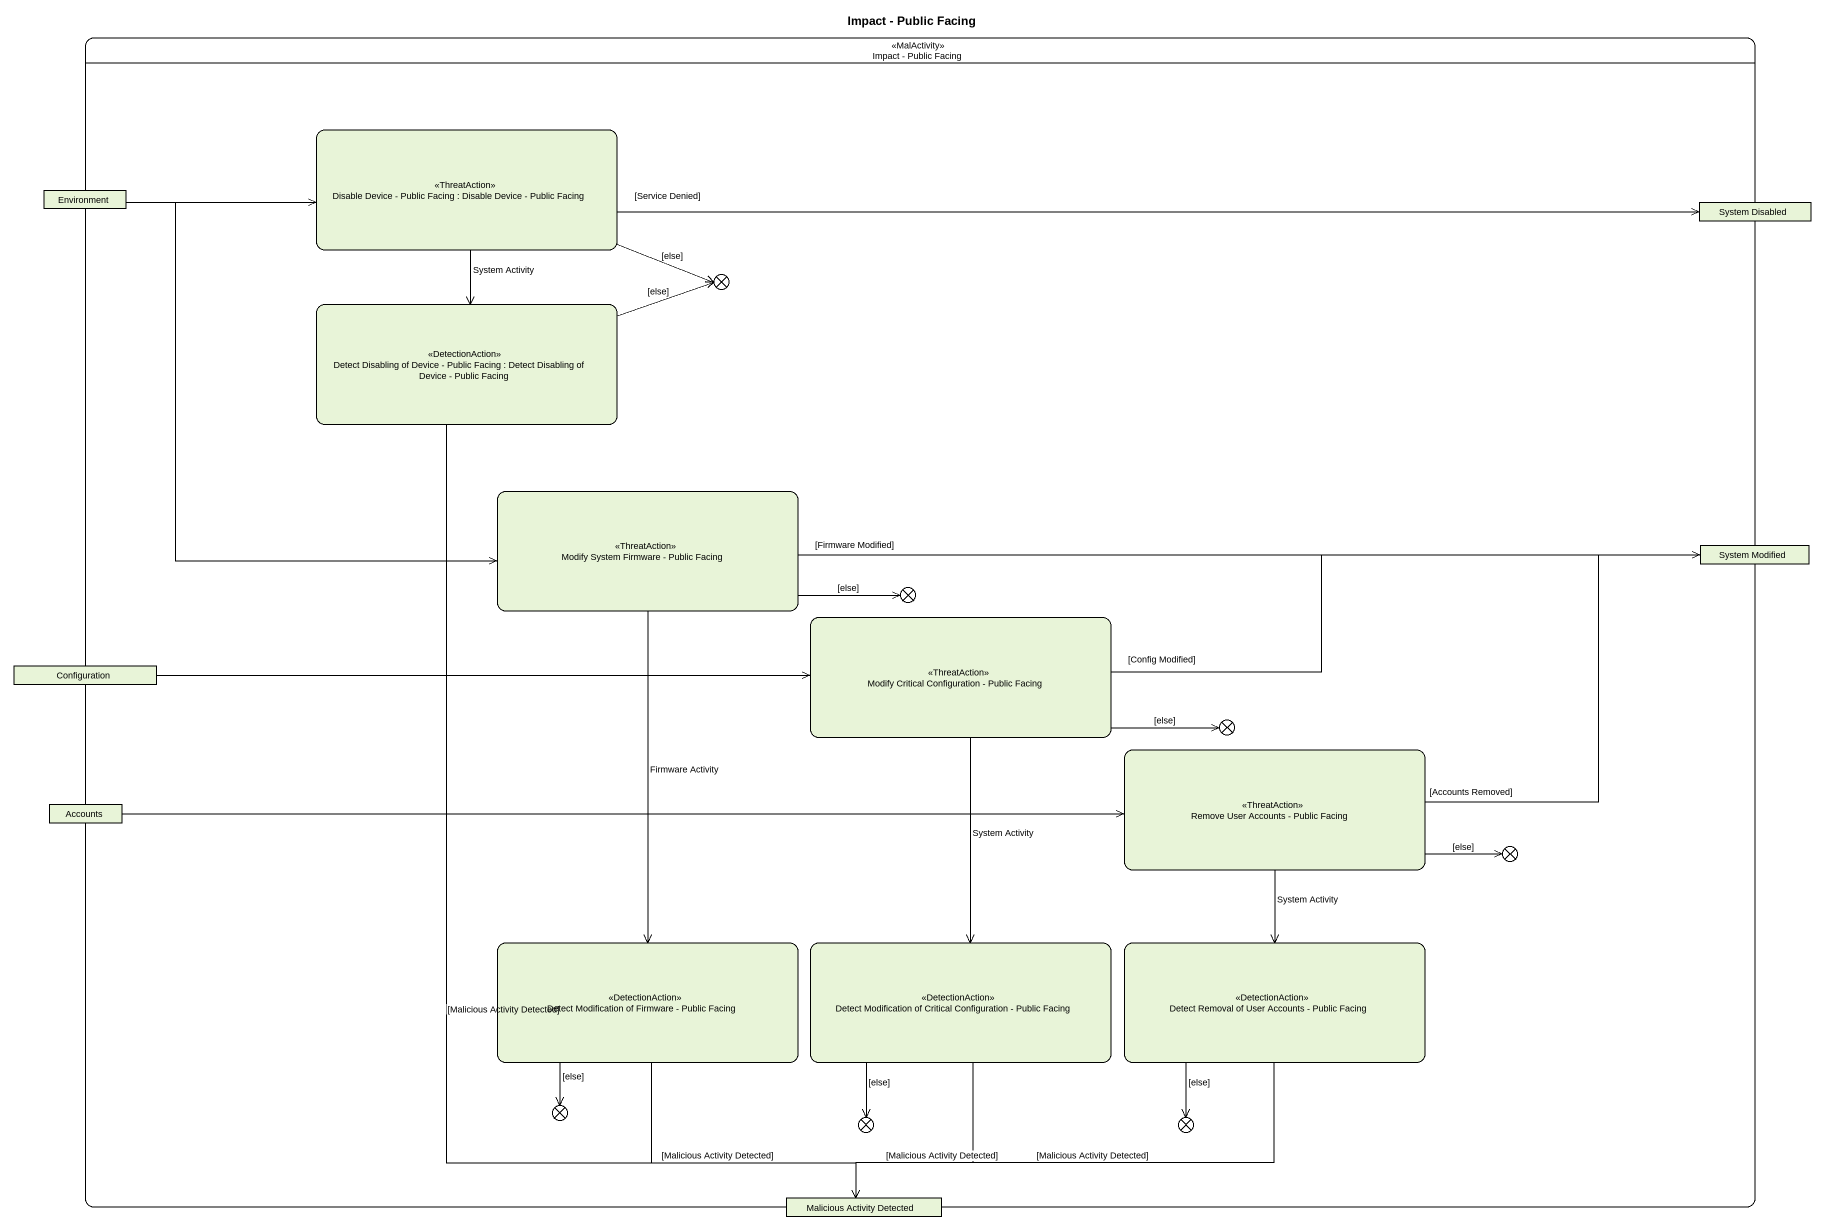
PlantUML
@startuml
title Impact - Public Facing
hide empty description
state "Impact - Public Facing" as Impact_Public_Facing <<MalActivity>> {
  state "Disable Device - Public Facing : Disable Device - Public Facing" as Disable_Device_Public_Facing <<ThreatAction>>
  state Environment <<object>>
  state "System Disabled" as System_Disabled <<object>>
  state flowfinal1 <<end>>
  state "Detect Disabling of Device - Public Facing : Detect Disabling of Device - Public Facing" as Detect_Disabling_of_Device <<DetectionAction>>
  state "Modify System Firmware - Public Facing" as Modify_System_Firmware <<ThreatAction>>
  state "System Modified" as System_Modified <<object>>
  state flowfinal2 <<end>>
  state "Modify Critical Configuration - Public Facing" as Modify_Critical <<ThreatAction>>
  state Configuration <<object>>
  state flowfinal3 <<end>>
  state "Remove User Accounts - Public Facing" as Remove_User_Accounts_Public <<ThreatAction>>
  state Accounts <<object>>
  state flowfinal4 <<end>>
  state "Detect Modification of Firmware - Public Facing" as Detect_Modification_of <<DetectionAction>>
  state "Detect Modification of Critical Configuration - Public Facing" as Detect_Modification_of_2 <<DetectionAction>>
  state "Detect Removal of User Accounts - Public Facing" as Detect_Removal_of_User <<DetectionAction>>
  state flowfinal5 <<end>>
  state flowfinal6 <<end>>
  state flowfinal7 <<end>>
  state "Malicious Activity Detected" as Malicious_Activity_Detected <<object>>
}
Disable_Device_Public_Facing -right-> System_Disabled : [Service Denied]
Disable_Device_Public_Facing -right-> flowfinal1 : [else]
Disable_Device_Public_Facing --> Detect_Disabling_of_Device : System Activity
Environment -right-> Disable_Device_Public_Facing
Environment --> Modify_System_Firmware
Detect_Disabling_of_Device -right-> flowfinal1 : [else]
Detect_Disabling_of_Device --> Malicious_Activity_Detected : [Malicious Activity Detected]
Modify_System_Firmware -right-> System_Modified : [Firmware Modified]
Modify_System_Firmware -right-> flowfinal2 : [else]
Modify_System_Firmware --> Detect_Modification_of : Firmware Activity
Modify_Critical -right-> System_Modified : [Config Modified]
Modify_Critical -right-> flowfinal3 : [else]
Modify_Critical --> Detect_Modification_of_2 : System Activity
Configuration -right-> Modify_Critical
Remove_User_Accounts_Public -right-> System_Modified : [Accounts Removed]
Remove_User_Accounts_Public -right-> flowfinal4 : [else]
Remove_User_Accounts_Public --> Detect_Removal_of_User : System Activity
Accounts -right-> Remove_User_Accounts_Public
Detect_Modification_of --> flowfinal5 : [else]
Detect_Modification_of --> Malicious_Activity_Detected : [Malicious Activity Detected]
Detect_Modification_of_2 --> flowfinal6 : [else]
Detect_Modification_of_2 --> Malicious_Activity_Detected : [Malicious Activity Detected]
Detect_Removal_of_User --> flowfinal7 : [else]
Detect_Removal_of_User -left-> Malicious_Activity_Detected : [Malicious Activity Detected]
@enduml
